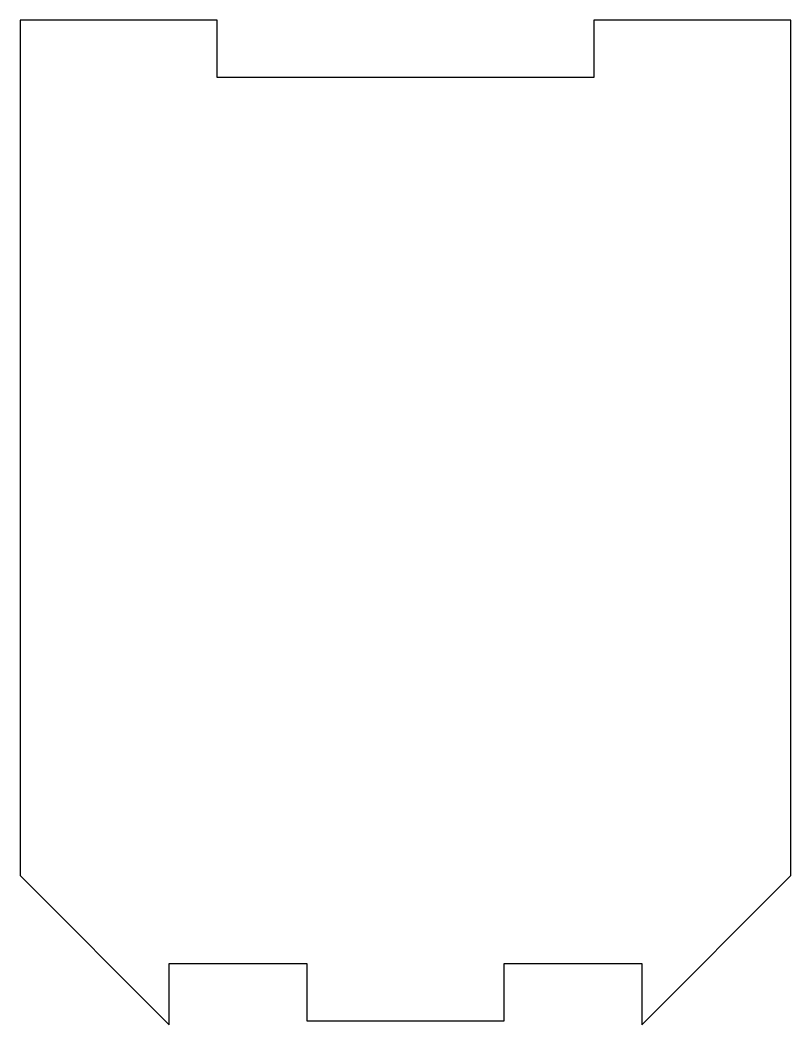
# Model space of a CAD drawing. Header units: millimetres. Extents: x -20.2 to 20.1, y -27.4 to 25.2.
import ezdxf

# ---------------------------------------------------------------- set-up
doc = ezdxf.new("R2010")
doc.units = ezdxf.units.MM
doc.layers.add('PERIMETER', color=5, linetype='CONTINUOUS')

msp = doc.modelspace()

# ---------------------------------------------------------------- linework, layer by layer
at = {"layer": 'PERIMETER'}
msp.add_lwpolyline([(-5.15, -24.15), (-5.15, -27.15), (5.15, -27.15), (5.15, -24.15), (12.35, -24.15), (12.35, -27.362), (20.15, -19.562), (20.15, 25.15), (9.85, 25.15), (9.85, 22.15), (-9.85, 22.15), (-9.85, 25.15), (-20.15, 25.15), (-20.15, -19.562), (-12.35, -27.362), (-12.35, -24.15)], close=True, dxfattribs=at)

doc.saveas('drawing.dxf')
